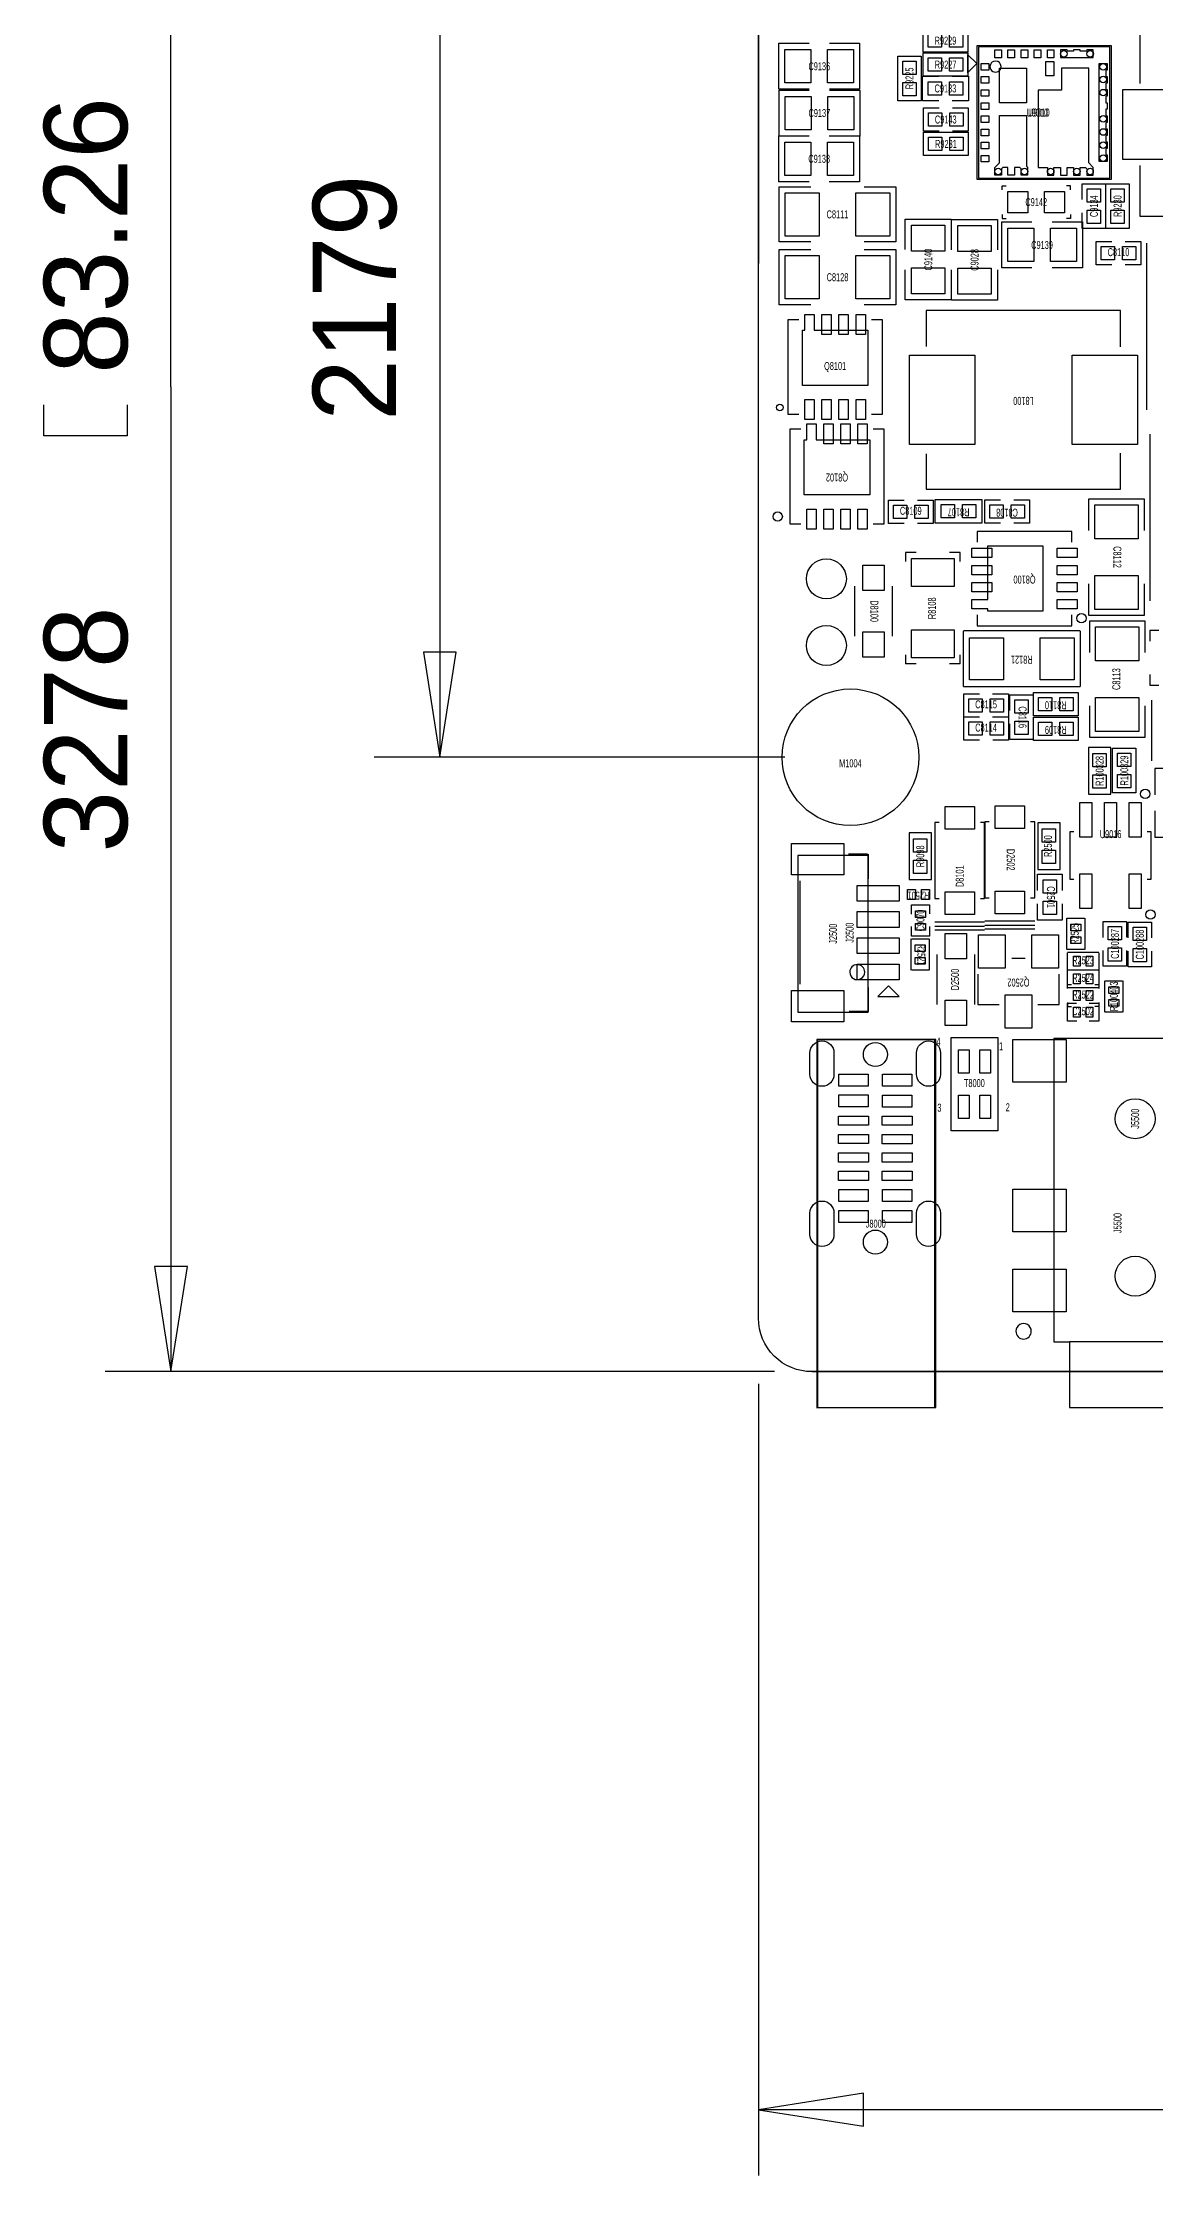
# Model space of a CAD drawing. Extents: x -30 to 128, y -44 to 82.
# Drawn here: x -29.8 to 12.6, y -44.3 to 36.9 of the extents above; entities that cross this region are included whole.
import ezdxf
from ezdxf.enums import TextEntityAlignment as Align

# ---------------------------------------------------------------- set-up
doc = ezdxf.new("R2010")
doc.units = 0
for name, color, linetype in [('BG_DIMENSION-2', 7, 'CONTINUOUS'), ('BG_OUTLINE', 7, 'CONTINUOUS'), ('PG_ASSEMBLY_TOP', 7, 'CONTINUOUS'), ('PG_SILKSCREEN_TOP', 7, 'CONTINUOUS'), ('PIN_TOP', 3, 'CONTINUOUS'), ('RD_ASSEMBLY_TOP', 70, 'CONTINUOUS'), ('RD_SILKSCREEN_TOP', 7, 'CONTINUOUS')]:
    doc.layers.add(name, color=color, linetype=linetype)

msp = doc.modelspace()

# ---------------------------------------------------------------- linework, layer by layer
at = {"layer": 'BG_DIMENSION-2'}
for points in [[(-24.921464, 23.805388), (-24.921464, 69.539866)], [(-14.679676, 40.254428), (-14.679676, 9.6901)], [(-24.921464, 23.805388), (-24.921464, -13.716)], [(-26.585164, 23.119588), (-26.585164, 21.938488), (-29.760164, 21.938488), (-29.760164, 23.119588)], [(-15.304516, 13.690092), (-14.679676, 9.6901), (-14.054836, 13.690092), (-15.304516, 13.690092)], [(-1.540002, 9.6901), (-17.179798, 9.6901)], [(-25.546304, -9.716008), (-24.921464, -13.716), (-24.296624, -9.716008), (-25.546304, -9.716008)], [(-1.933956, -13.716), (-27.421586, -13.716)], [(-2.54, -14.184122), (-2.54, -44.335954)], [(1.459992, -41.210992), (-2.54, -41.835832), (1.459992, -42.460672), (1.459992, -41.210992)], [(58.100722, -41.835832), (-2.54, -41.835832)]]:
    msp.add_lwpolyline(points, dxfattribs=at)
at = {"layer": 'BG_OUTLINE'}
msp.add_lwpolyline([(-2.54, 28.507944), (-2.54, 67.507866, -0.414214), (-0.508, 69.539866), (110.555786, 69.539866, -0.414214), (112.587786, 67.507866), (112.587786, -11.684, -0.414214), (110.555786, -13.716), (-0.508, -13.716, -0.414214), (-2.54, -11.684), (-2.54, 28.507944)], format="xyb", dxfattribs=at)
for points in [[(-2.54, 67.507866), (-2.54, 28.507944)], [(-0.508, -13.716), (102.427786, -13.716)]]:
    msp.add_lwpolyline(points, dxfattribs=at)
at = {"layer": 'PG_ASSEMBLY_TOP'}
for points in [[(5.432552, 37.438838), (5.432552, 36.549838), (3.730752, 36.549838), (3.730752, 37.438838), (5.432552, 37.438838)], [(-1.760982, 35.13963), (-1.760982, 36.894262)], [(-1.760982, 36.894262), (-0.607822, 36.894262)], [(0.159258, 36.894262), (1.312418, 36.894262)], [(1.312418, 36.894262), (1.312418, 35.13963)], [(2.76479, 36.407598), (3.65379, 36.407598), (3.65379, 34.705798), (2.76479, 34.705798), (2.76479, 36.407598)], [(5.437632, 36.524946), (5.437632, 35.635946), (3.735832, 35.635946), (3.735832, 36.524946), (5.437632, 36.524946)], [(5.420614, 36.467542), (5.420614, 35.767518), (5.770626, 36.11753), (5.420614, 36.467542)], [(-0.607822, 35.13963), (-1.760982, 35.13963)], [(-1.758696, 33.358074), (-1.758696, 35.112706)], [(-1.758696, 35.112706), (-0.605536, 35.112706)], [(1.312418, 35.13963), (0.159258, 35.13963)], [(0.161544, 35.112706), (1.314704, 35.112706)], [(1.314704, 35.112706), (1.314704, 33.358074)], [(4.329684, 34.702496), (3.703574, 34.702496), (3.703574, 35.642296), (4.325874, 35.642296)], [(4.833874, 35.642296), (5.456174, 35.642296), (5.456174, 34.702496), (4.833874, 34.702496)], [(4.340352, 33.545018), (3.739642, 33.545018), (3.739642, 34.434018), (4.336542, 34.434018)], [(4.844542, 34.434018), (5.441442, 34.434018), (5.441442, 33.545018), (4.844542, 33.545018)], [(-1.765808, 31.615126), (-1.765808, 33.369758)], [(-1.765808, 33.369758), (-0.612648, 33.369758)], [(-0.605536, 33.358074), (-1.758696, 33.358074)], [(0.154432, 33.369758), (1.307592, 33.369758)], [(1.314704, 33.358074), (0.161544, 33.358074)], [(1.307592, 33.369758), (1.307592, 31.615126)], [(5.449824, 33.501838), (5.449824, 32.612838), (3.748024, 32.612838), (3.748024, 33.501838), (5.449824, 33.501838)], [(-0.612648, 31.615126), (-1.765808, 31.615126)], [(-1.754632, 29.322268), (-1.754632, 31.426912)], [(-1.754632, 31.426912), (-0.548132, 31.426912)], [(1.307592, 31.615126), (0.154432, 31.615126)], [(1.483868, 31.426912), (2.690368, 31.426912)], [(2.690368, 31.426912), (2.690368, 29.322268)], [(6.73989, 31.46679), (6.89229, 31.46679)], [(6.73989, 31.31439), (6.73989, 31.46679)], [(9.337802, 31.46679), (9.185402, 31.46679)], [(9.337802, 31.31439), (9.337802, 31.46679)], [(9.792462, 30.940756), (9.792462, 31.537656), (10.681462, 31.537656), (10.681462, 30.940756)], [(10.691622, 31.540196), (11.580622, 31.540196), (11.580622, 29.838396), (10.691622, 29.838396), (10.691622, 31.540196)], [(3.048, 30.18663), (4.802632, 30.18663)], [(3.048, 29.03347), (3.048, 30.18663)], [(4.802632, 30.18663), (4.802632, 29.03347)], [(4.811776, 30.176978), (6.566408, 30.176978)], [(4.811776, 29.023818), (4.811776, 30.176978)], [(6.566408, 30.176978), (6.566408, 29.023818)], [(6.72338, 28.33243), (6.72338, 30.087062)], [(6.72338, 30.087062), (7.87654, 30.087062)], [(6.73989, 30.367478), (6.73989, 30.215078)], [(6.73989, 30.215078), (6.89229, 30.215078)], [(8.64362, 30.087062), (9.79678, 30.087062)], [(9.337802, 30.215078), (9.185402, 30.215078)], [(9.337802, 30.367478), (9.337802, 30.215078)], [(10.681462, 30.436566), (10.681462, 29.835856), (9.792462, 29.835856), (9.792462, 30.432756)], [(9.79678, 30.087062), (9.79678, 28.33243)], [(-0.548132, 29.322268), (-1.754632, 29.322268)], [(2.690368, 29.322268), (1.483868, 29.322268)], [(10.917682, 28.453334), (10.320782, 28.453334), (10.320782, 29.342334), (10.917682, 29.342334)], [(11.421872, 29.342334), (12.022582, 29.342334), (12.022582, 28.453334), (11.425682, 28.453334)], [(-1.753362, 26.927556), (-1.753362, 29.0322)], [(-1.753362, 29.0322), (-0.546862, 29.0322)], [(1.485138, 29.0322), (2.691638, 29.0322)], [(2.691638, 29.0322), (2.691638, 26.927556)], [(3.048, 27.11323), (3.048, 28.26639)], [(4.802632, 28.26639), (4.802632, 27.11323)], [(4.811776, 27.103578), (4.811776, 28.256738)], [(6.566408, 28.256738), (6.566408, 27.103578)], [(7.87654, 28.33243), (6.72338, 28.33243)], [(9.79678, 28.33243), (8.64362, 28.33243)], [(-0.546862, 26.927556), (-1.753362, 26.927556)], [(2.691638, 26.927556), (1.485138, 26.927556)], [(4.802632, 27.11323), (3.048, 27.11323)], [(6.566408, 27.103578), (4.811776, 27.103578)], [(5.970016, 19.516598), (5.970016, 18.61185), (4.192016, 18.61185), (4.192016, 19.516598), (5.970016, 19.516598)], [(10.039604, 19.541744), (12.144248, 19.541744)], [(10.039604, 18.335244), (10.039604, 19.541744)], [(12.144248, 19.541744), (12.144248, 18.335244)], [(3.009138, 18.59915), (2.408428, 18.59915), (2.408428, 19.48815), (3.005328, 19.48815)], [(3.513328, 19.48815), (4.110228, 19.48815), (4.110228, 18.59915), (3.513328, 18.59915)], [(6.677406, 18.604484), (6.076696, 18.604484), (6.076696, 19.493484), (6.673596, 19.493484)], [(7.181596, 19.493484), (7.778496, 19.493484), (7.778496, 18.604484), (7.181596, 18.604484)], [(10.039604, 15.096744), (10.039604, 16.303244)], [(12.144248, 16.303244), (12.144248, 15.096744)], [(12.144248, 15.096744), (10.039604, 15.096744)], [(10.07491, 14.891004), (12.179554, 14.891004)], [(10.07491, 13.684504), (10.07491, 14.891004)], [(12.179554, 14.891004), (12.179554, 13.684504)], [(5.265928, 14.522704), (9.710928, 14.522704)], [(5.265928, 12.393168), (5.265928, 14.497812)], [(9.710928, 14.497812), (9.710928, 12.393168)], [(9.710928, 12.368276), (5.265928, 12.368276)], [(5.874258, 11.224768), (5.277358, 11.224768), (5.277358, 12.113768), (5.874258, 12.113768)], [(6.378448, 12.113768), (6.979158, 12.113768), (6.979158, 11.224768), (6.382258, 11.224768)], [(7.036308, 11.471656), (7.036308, 12.068556), (7.925308, 12.068556), (7.925308, 11.471656)], [(7.93115, 11.267694), (7.93115, 12.156694), (9.63295, 12.156694), (9.63295, 11.267694), (7.93115, 11.267694)], [(10.07491, 10.446004), (10.07491, 11.652504)], [(12.179554, 11.652504), (12.179554, 10.446004)], [(12.424918, 11.867896), (12.424918, 9.56056)], [(5.874258, 10.338308), (5.277358, 10.338308), (5.277358, 11.227308), (5.874258, 11.227308)], [(6.378448, 11.227308), (6.979158, 11.227308), (6.979158, 10.338308), (6.382258, 10.338308)], [(7.925308, 10.967466), (7.925308, 10.366756), (7.036308, 10.366756), (7.036308, 10.963656)], [(7.93115, 10.327894), (7.93115, 11.216894), (9.63295, 11.216894), (9.63295, 10.327894), (7.93115, 10.327894)], [(10.025634, 10.0584), (10.025634, 8.2804), (10.880598, 8.2804), (10.880598, 10.0584), (10.025634, 10.0584)], [(12.179554, 10.446004), (10.07491, 10.446004)], [(10.948924, 10.036302), (11.837924, 10.036302), (11.837924, 8.334502), (10.948924, 8.334502), (10.948924, 10.036302)], [(13.864336, 8.260588), (13.864336, 9.263888), (12.559284, 9.263888), (12.559284, 8.260588)], [(12.559284, 7.650988), (12.559284, 6.647688), (13.864336, 6.647688)], [(3.194304, 6.807454), (3.194304, 5.029454), (4.049268, 5.029454), (4.049268, 6.807454), (3.194304, 6.807454)], [(8.09498, 7.195058), (8.09498, 5.417058), (8.949944, 5.417058), (8.949944, 7.195058), (8.09498, 7.195058)], [(8.089646, 4.615942), (8.089646, 5.238242), (9.029446, 5.238242), (9.029446, 4.615942)], [(3.285998, 4.070096), (3.971798, 4.070096)], [(3.285998, 3.711956), (3.285998, 4.070096)], [(3.971798, 4.070096), (3.971798, 3.722624)], [(9.029446, 4.111752), (9.029446, 3.485642), (8.089646, 3.485642), (8.089646, 4.107942)], [(9.20115, 2.36855), (9.20115, 3.56235)], [(9.216644, 3.56235), (9.871456, 3.56235)], [(9.88695, 3.56235), (9.88695, 2.36855)], [(10.591038, 2.830068), (10.591038, 3.430778), (11.480038, 3.430778), (11.480038, 2.833878)], [(11.539474, 2.805684), (11.539474, 3.406394), (12.428474, 3.406394), (12.428474, 2.809494)], [(3.28041, 1.57988), (3.28041, 2.77368)], [(3.285998, 2.876296), (3.285998, 3.242818)], [(3.971798, 2.876296), (3.285998, 2.876296)], [(3.295904, 2.77368), (3.950716, 2.77368)], [(3.96621, 2.77368), (3.96621, 1.57988)], [(3.971798, 3.241548), (3.971798, 2.876296)], [(9.871456, 2.36855), (9.216644, 2.36855)], [(9.22528, 2.259584), (10.41908, 2.259584)], [(9.22528, 1.589278), (9.22528, 2.24409)], [(10.41908, 2.24409), (10.41908, 1.589278)], [(11.480038, 2.325878), (11.480038, 1.728978), (10.591038, 1.728978), (10.591038, 2.325878)], [(12.428474, 2.301494), (12.428474, 1.704594), (11.539474, 1.704594), (11.539474, 2.301494)], [(3.950716, 1.57988), (3.295904, 1.57988)], [(9.22528, 1.59004), (10.41908, 1.59004)], [(9.22528, 0.919734), (9.22528, 1.574546)], [(10.41908, 1.573784), (9.22528, 1.573784)], [(9.22528, 0.87884), (9.22528, 1.03124), (9.37768, 1.03124)], [(10.41908, 0.90424), (9.22528, 0.90424)], [(10.26668, 1.03124), (10.41908, 1.03124), (10.41908, 0.87884)], [(10.41908, 1.574546), (10.41908, 0.919734)], [(10.653268, -0.018034), (10.653268, 1.175766)], [(10.668762, 1.175766), (11.323574, 1.175766)], [(11.339068, 1.175766), (11.339068, -0.018034)], [(9.22528, 0.34544), (9.22528, 0.19304), (9.37768, 0.19304)], [(9.22528, -0.36576), (9.22528, 0.32004)], [(9.22528, 0.32004), (9.572752, 0.32004)], [(10.053828, 0.32004), (10.41908, 0.32004)], [(10.41908, 0.34544), (10.41908, 0.19304), (10.26668, 0.19304)], [(10.41908, 0.32004), (10.41908, -0.36576)], [(9.58342, -0.36576), (9.22528, -0.36576)], [(10.41908, -0.36576), (10.052558, -0.36576)], [(11.323574, -0.018034), (10.668762, -0.018034)]]:
    msp.add_lwpolyline(points, dxfattribs=at)
for points in [[(10.838434, 31.754318), (10.838434, 36.754562), (5.83819, 36.754562), (5.83819, 31.754318)], [(1.63068, 5.953506), (-1.03632, 5.953506), (-1.03632, -0.015494), (1.63068, -0.015494)], [(4.209034, -15.080234), (4.209034, -1.05918), (-0.315976, -1.05918), (-0.315976, -15.080234)]]:
    msp.add_lwpolyline(points, close=True, dxfattribs=at)
for points in [[(6.700266, 36.0045, 0.999717), (6.27634, 36.0045, 1.000283), (6.700266, 36.0045)], [(1.503934, 1.503934, 0.999901), (0.93599, 1.503934, 1.000099), (1.503934, 1.503934)]]:
    msp.add_lwpolyline(points, format="xyb", dxfattribs=at)
at = {"layer": 'PG_SILKSCREEN_TOP'}
for points in [[(5.788406, 36.804346), (10.888218, 36.804346), (10.888218, 31.704534), (5.788406, 31.704534), (5.788406, 36.804346)], [(22.380448, 35.36315), (22.380448, 37.30117), (11.980672, 37.30117), (11.980672, 35.36315)], [(5.420614, 36.467542), (5.420614, 35.767518), (5.770626, 36.11753), (5.420614, 36.467542)], [(11.980672, 30.30093), (22.380448, 30.30093), (22.380448, 32.23895)], [(11.980672, 32.23895), (11.980672, 30.30093)], [(12.256516, 22.92477), (12.256516, 29.27477)], [(-1.0033, 26.36012), (-1.421892, 26.36012), (-1.421892, 22.760432)], [(1.759458, 22.760432), (2.178304, 22.760432), (2.178304, 26.36012), (1.759458, 26.36012)], [(11.251692, 26.707338), (3.851656, 26.707338), (3.851656, 25.34412)], [(11.251692, 25.324308), (11.251692, 26.707338)], [(-1.421892, 22.760432), (-1.0033, 22.760432)], [(-0.932688, 22.187662), (-1.35128, 22.187662), (-1.35128, 18.587974)], [(1.83007, 18.587974), (2.248916, 18.587974), (2.248916, 22.187662), (1.83007, 22.187662)], [(12.375388, 15.649956), (12.375388, 21.999956)], [(3.851656, 21.257514), (3.851656, 19.90725), (11.251692, 19.90725), (11.251692, 21.274278)], [(-1.35128, 18.587974), (-0.932688, 18.587974)], [(9.392412, 17.879568), (9.392412, 18.298414), (5.792724, 18.298414), (5.792724, 17.879568)], [(3.062732, 17.488154), (3.062732, 17.145254)], [(3.469132, 17.488154), (3.062732, 17.488154)], [(5.145532, 17.488154), (4.739132, 17.488154)], [(5.145532, 17.145254), (5.145532, 17.488154)], [(1.110742, 16.20901), (1.110742, 14.30909)], [(2.560574, 14.30909), (2.560574, 16.20901)], [(5.792724, 15.11681), (5.792724, 14.698218), (9.392412, 14.698218)], [(9.392412, 14.698218), (9.392412, 15.11681)], [(12.369546, 14.526514), (12.369546, 14.120114)], [(12.712446, 14.526514), (12.369546, 14.526514)], [(3.062732, 13.589254), (3.062732, 13.246354)], [(3.469132, 13.246354), (3.062732, 13.246354)], [(5.145532, 13.246354), (4.739132, 13.246354)], [(5.145532, 13.246354), (5.145532, 13.589254)], [(12.369546, 12.850114), (12.369546, 12.443714)], [(12.369546, 12.443714), (12.712446, 12.443714)], [(4.173474, 7.207758), (4.173474, 4.307586), (4.336034, 4.307586)], [(4.336034, 7.207758), (4.173474, 7.207758)], [(5.910834, 4.307586), (6.073394, 4.307586), (6.073394, 7.207758), (5.910834, 7.207758)], [(6.081268, 7.236714), (6.081268, 4.336542), (6.243828, 4.336542)], [(6.243828, 7.236714), (6.081268, 7.236714)], [(7.818628, 4.336542), (7.981188, 4.336542), (7.981188, 7.236714), (7.818628, 7.236714)], [(9.47547, 6.853428), (9.322816, 6.853428), (9.322816, 5.050536), (9.47547, 5.050536)], [(12.268962, 5.050536), (12.421616, 5.050536), (12.421616, 6.853428), (12.268962, 6.853428)], [(0.889, 6.007608), (1.612646, 6.007608)], [(1.638808, 5.996432), (1.638808, 5.059934)], [(-0.951738, 1.050544), (-0.951738, 4.987544)], [(6.073394, 3.413252), (4.173474, 3.413252)], [(4.173474, 3.260852), (6.073394, 3.260852)], [(7.981188, 3.442208), (6.081268, 3.442208)], [(6.081268, 3.289808), (7.981188, 3.289808)], [(6.073394, 3.108452), (4.173474, 3.108452)], [(7.981188, 3.137408), (6.081268, 3.137408)], [(4.256278, 2.171954), (4.256278, 0.272034)], [(5.70611, 0.272034), (5.70611, 2.171954)], [(7.615428, 2.021078), (7.107428, 2.021078)], [(1.638808, 0.919734), (1.638808, 0.008636)], [(2.410968, 0.981964), (2.004568, 0.575564), (2.817368, 0.575564), (2.410968, 0.981964)], [(5.81152, 1.425448), (5.81152, 0.271018), (6.624828, 0.271018)], [(8.098028, 0.271018), (8.911336, 0.271018), (8.911336, 1.425448)], [(1.638808, 0.008636), (0.915162, 0.008636)], [(-0.29337, -1.078484), (-0.29337, -15.080234), (4.1783, -15.080234), (4.1783, -1.081786), (-0.29337, -1.078484)], [(4.793234, -0.982218), (6.571234, -0.982218)], [(4.793234, -4.538218), (4.793234, -0.982218)], [(6.571234, -0.982218), (6.571234, -4.538218)], [(14.306804, -12.579858), (9.307068, -12.579858), (9.307068, -15.079726), (14.306804, -15.079726), (14.306804, -12.579858), (15.006828, -12.579858), (15.006828, -1.029716), (8.706866, -1.029716), (8.706866, -12.579858), (9.307068, -12.579858)], [(6.571234, -4.538218), (4.793234, -4.538218)], [(-0.325628, -15.080234), (-0.29337, -15.080234)]]:
    msp.add_lwpolyline(points, dxfattribs=at)
for points in [[(-1.60401, 23.02002, -1), (-1.85801, 23.02002, -1), (-1.60401, 23.02002)], [(-1.632458, 18.862548, -1), (-1.988058, 18.862548, -1), (-1.632458, 18.862548)], [(9.935718, 14.985492, -1), (9.580118, 14.985492, -1), (9.935718, 14.985492)], [(12.366498, 8.295894, -1), (12.010898, 8.295894, -1), (12.366498, 8.295894)], [(12.568428, 3.697224, -1), (12.212828, 3.697224, -1), (12.568428, 3.697224)], [(7.850124, -12.179808, 1.000205), (7.263638, -12.179808, 0.999795), (7.850124, -12.179808)]]:
    msp.add_lwpolyline(points, format="xyb", dxfattribs=at)
at = {"layer": 'PIN_TOP'}
for points in [[(-0.541782, 36.651946), (-0.541782, 35.381946), (-1.532382, 35.381946), (-1.532382, 36.651946)], [(1.083818, 36.651946), (1.083818, 35.381946), (0.093218, 35.381946), (0.093218, 36.651946)], [(3.921252, 36.740338), (3.921252, 37.248338), (4.429252, 37.248338), (4.429252, 36.740338)], [(4.734052, 36.740338), (4.734052, 37.248338), (5.242052, 37.248338), (5.242052, 36.740338)], [(6.462776, 36.344098), (6.462776, 36.644072), (6.712712, 36.644072), (6.712712, 36.344098)], [(6.962648, 36.344098), (6.962648, 36.644072), (7.212584, 36.644072), (7.212584, 36.344098)], [(7.462774, 36.344098), (7.462774, 36.644072), (7.71271, 36.644072), (7.71271, 36.344098)], [(7.962646, 36.344098), (7.962646, 36.644072), (8.212582, 36.644072), (8.212582, 36.344098)], [(8.462772, 36.344098), (8.462772, 36.644072), (8.712708, 36.644072), (8.712708, 36.344098)], [(9.213596, 36.593272), (9.213596, 36.642802), (8.961882, 36.642802), (8.961882, 36.345114), (10.213594, 36.345114), (10.213594, 36.642802), (9.964166, 36.642802), (9.964166, 36.593272), (9.712452, 36.593272), (9.712452, 36.642802), (9.463024, 36.642802), (9.463024, 36.593272)], [(3.46329, 35.709098), (2.95529, 35.709098), (2.95529, 36.217098), (3.46329, 36.217098)], [(3.926332, 35.826446), (3.926332, 36.334446), (4.434332, 36.334446), (4.434332, 35.826446)], [(4.739132, 35.826446), (4.739132, 36.334446), (5.247132, 36.334446), (5.247132, 35.826446)], [(6.236589, 35.87242), (5.936615, 35.87242), (5.936615, 36.122356), (6.236589, 36.122356)], [(6.637274, 34.629852), (6.637274, 35.94989), (7.667244, 35.94989), (7.667244, 34.629852)], [(8.463026, 31.86557), (8.712454, 31.86557), (8.712454, 32.163512), (8.961882, 32.163512), (8.961882, 31.86557), (9.213596, 31.86557), (9.213596, 32.163512), (9.463024, 32.163512), (9.463024, 31.86557), (9.712452, 31.86557), (9.712452, 32.163512), (9.913874, 32.163512), (9.964166, 32.113982), (9.964166, 31.86557), (10.213594, 31.86557), (10.213594, 32.163512), (10.038588, 32.337248), (10.038588, 35.947604), (9.00684, 35.947604), (9.00684, 35.10153), (8.118094, 35.10153), (8.118094, 32.163512), (8.463026, 32.163512)], [(8.407908, 35.646868), (8.407908, 36.196778), (8.707882, 36.196778), (8.707882, 35.646868)], [(10.689844, 35.622992), (10.740136, 35.622992), (10.740136, 35.374834), (10.689844, 35.374834), (10.689844, 35.126676), (10.740136, 35.126676), (10.740136, 34.876486), (10.689844, 34.876486), (10.689844, 34.627566), (10.740136, 34.627566), (10.740136, 34.379408), (10.689844, 34.379408), (10.689844, 34.128964), (10.740136, 34.128964), (10.740136, 33.880806), (10.689844, 33.880806), (10.689844, 33.632648), (10.740136, 33.632648), (10.740136, 33.38449), (10.689844, 33.38449), (10.689844, 33.134046), (10.740136, 33.134046), (10.740136, 32.885634), (10.689844, 32.885634), (10.689844, 32.637476), (10.740136, 32.637476), (10.740136, 32.387286), (10.43813, 32.387286), (10.43813, 36.121594), (10.740136, 36.121594), (10.740136, 35.873436), (10.689844, 35.873436)], [(3.46329, 34.896298), (2.95529, 34.896298), (2.95529, 35.404298), (3.46329, 35.404298)], [(3.919474, 34.918396), (3.919474, 35.426396), (4.427474, 35.426396), (4.427474, 34.918396)], [(4.732274, 34.918396), (4.732274, 35.426396), (5.240274, 35.426396), (5.240274, 34.918396)], [(6.236589, 35.372294), (5.936615, 35.372294), (5.936615, 35.62223), (6.236589, 35.62223)], [(6.236589, 34.872422), (5.936615, 34.872422), (5.936615, 35.122358), (6.236589, 35.122358)], [(11.33856, 32.46755), (11.33856, 35.13455), (14.51356, 35.13455), (14.51356, 32.46755)], [(-0.539496, 34.87039), (-0.539496, 33.60039), (-1.530096, 33.60039), (-1.530096, 34.87039)], [(1.086104, 34.87039), (1.086104, 33.60039), (0.095504, 33.60039), (0.095504, 34.87039)], [(3.930142, 33.735518), (3.930142, 34.243518), (4.438142, 34.243518), (4.438142, 33.735518)], [(4.742942, 33.735518), (4.742942, 34.243518), (5.250942, 34.243518), (5.250942, 33.735518)], [(6.236589, 34.372296), (5.936615, 34.372296), (5.936615, 34.622232), (6.236589, 34.622232)], [(6.46303, 31.865824), (6.46303, 32.163766), (6.637528, 32.337502), (6.637528, 34.135568), (7.667244, 34.135568), (7.667244, 32.208724), (7.712202, 32.163766), (7.712202, 31.865824), (7.462774, 31.865824), (7.462774, 32.113982), (7.413244, 32.163766), (7.211314, 32.163766), (7.211314, 31.865824), (6.961632, 31.865824), (6.961632, 32.163766), (6.762242, 32.163766), (6.712204, 32.113982), (6.712204, 31.865824)], [(6.236589, 33.872424), (5.936615, 33.872424), (5.936615, 34.12236), (6.236589, 34.12236)], [(6.236589, 33.372298), (5.936615, 33.372298), (5.936615, 33.622234), (6.236589, 33.622234)], [(-0.546608, 33.127442), (-0.546608, 31.857442), (-1.537208, 31.857442), (-1.537208, 33.127442)], [(1.078992, 33.127442), (1.078992, 31.857442), (0.088392, 31.857442), (0.088392, 33.127442)], [(3.938524, 32.803338), (3.938524, 33.311338), (4.446524, 33.311338), (4.446524, 32.803338)], [(4.751324, 32.803338), (4.751324, 33.311338), (5.259324, 33.311338), (5.259324, 32.803338)], [(6.236589, 32.872426), (5.936615, 32.872426), (5.936615, 33.122362), (6.236589, 33.122362)], [(6.236589, 32.3723), (5.936615, 32.3723), (5.936615, 32.622236), (6.236589, 32.622236)], [(-0.230632, 31.20009), (-0.230632, 29.54909), (-1.526032, 29.54909), (-1.526032, 31.20009)], [(2.461768, 31.20009), (2.461768, 29.54909), (1.166368, 29.54909), (1.166368, 31.20009)], [(6.959346, 30.434534), (6.959346, 31.247334), (7.721346, 31.247334), (7.721346, 30.434534)], [(8.356346, 30.434534), (8.356346, 31.247334), (9.118346, 31.247334), (9.118346, 30.434534)], [(10.490962, 30.839156), (9.982962, 30.839156), (9.982962, 31.347156), (10.490962, 31.347156)], [(11.390122, 30.841696), (10.882122, 30.841696), (10.882122, 31.349696), (11.390122, 31.349696)], [(10.490962, 30.026356), (9.982962, 30.026356), (9.982962, 30.534356), (10.490962, 30.534356)], [(11.390122, 30.028896), (10.882122, 30.028896), (10.882122, 30.536896), (11.390122, 30.536896)], [(3.290316, 29.95803), (4.560316, 29.95803), (4.560316, 28.96743), (3.290316, 28.96743)], [(5.054092, 29.948378), (6.324092, 29.948378), (6.324092, 28.957778), (5.054092, 28.957778)], [(6.95198, 28.574746), (6.95198, 29.844746), (7.94258, 29.844746), (7.94258, 28.574746)], [(8.57758, 28.574746), (8.57758, 29.844746), (9.56818, 29.844746), (9.56818, 28.574746)], [(-0.229362, 28.805378), (-0.229362, 27.154378), (-1.524762, 27.154378), (-1.524762, 28.805378)], [(2.463038, 28.805378), (2.463038, 27.154378), (1.167638, 27.154378), (1.167638, 28.805378)], [(11.019282, 29.151834), (11.019282, 28.643834), (10.511282, 28.643834), (10.511282, 29.151834)], [(11.832082, 29.151834), (11.832082, 28.643834), (11.324082, 28.643834), (11.324082, 29.151834)], [(3.290316, 28.33243), (4.560316, 28.33243), (4.560316, 27.34183), (3.290316, 27.34183)], [(5.054092, 28.322778), (6.324092, 28.322778), (6.324092, 27.332178), (5.054092, 27.332178)], [(-0.4191, 26.56586), (-0.4191, 25.960324), (1.623314, 25.960324), (1.623314, 23.860252), (-0.866902, 23.860252), (-0.866902, 25.960324), (-0.7747, 25.960324), (-0.7747, 26.56586)], [(0.230886, 26.56586), (0.230886, 25.80386), (-0.124714, 25.80386), (-0.124714, 26.56586)], [(0.880872, 26.56586), (0.880872, 25.80386), (0.525272, 25.80386), (0.525272, 26.56586)], [(1.530858, 26.56586), (1.530858, 25.80386), (1.175258, 25.80386), (1.175258, 26.56586)], [(5.701792, 25.009094), (5.701792, 21.605494), (3.212592, 21.605494), (3.212592, 25.009094)], [(11.890756, 25.009094), (11.890756, 21.605494), (9.401556, 21.605494), (9.401556, 25.009094)], [(-0.4191, 23.316692), (-0.4191, 22.554692), (-0.7747, 22.554692), (-0.7747, 23.316692)], [(0.230886, 23.316692), (0.230886, 22.554692), (-0.124714, 22.554692), (-0.124714, 23.316692)], [(0.880872, 23.316692), (0.880872, 22.554692), (0.525272, 22.554692), (0.525272, 23.316692)], [(1.530858, 23.316692), (1.530858, 22.554692), (1.175258, 22.554692), (1.175258, 23.316692)], [(-0.348488, 22.393402), (-0.348488, 21.787866), (1.693926, 21.787866), (1.693926, 19.687794), (-0.79629, 19.687794), (-0.79629, 21.787866), (-0.704088, 21.787866), (-0.704088, 22.393402)], [(0.301498, 22.393402), (0.301498, 21.631402), (-0.054102, 21.631402), (-0.054102, 22.393402)], [(0.951484, 22.393402), (0.951484, 21.631402), (0.595884, 21.631402), (0.595884, 22.393402)], [(1.60147, 22.393402), (1.60147, 21.631402), (1.24587, 21.631402), (1.24587, 22.393402)], [(-0.348488, 19.144234), (-0.348488, 18.382234), (-0.704088, 18.382234), (-0.704088, 19.144234)], [(0.301498, 19.144234), (0.301498, 18.382234), (-0.054102, 18.382234), (-0.054102, 19.144234)], [(0.951484, 19.144234), (0.951484, 18.382234), (0.595884, 18.382234), (0.595884, 19.144234)], [(1.60147, 19.144234), (1.60147, 18.382234), (1.24587, 18.382234), (1.24587, 19.144234)], [(2.598928, 18.78965), (2.598928, 19.29765), (3.106928, 19.29765), (3.106928, 18.78965)], [(3.411728, 18.78965), (3.411728, 19.29765), (3.919728, 19.29765), (3.919728, 18.78965)], [(4.928616, 19.318224), (4.928616, 18.810224), (4.420616, 18.810224), (4.420616, 19.318224)], [(5.741416, 19.318224), (5.741416, 18.810224), (5.233416, 18.810224), (5.233416, 19.318224)], [(6.267196, 18.794984), (6.267196, 19.302984), (6.775196, 19.302984), (6.775196, 18.794984)], [(7.079996, 18.794984), (7.079996, 19.302984), (7.587996, 19.302984), (7.587996, 18.794984)], [(11.917426, 18.017744), (10.266426, 18.017744), (10.266426, 19.313144), (11.917426, 19.313144)], [(3.291332, 17.259554), (4.916932, 17.259554), (4.916932, 16.192754), (3.291332, 16.192754)], [(5.586984, 15.70101), (6.19252, 15.70101), (6.19252, 17.743424), (8.292592, 17.743424), (8.292592, 15.253208), (6.19252, 15.253208), (6.19252, 15.34541), (5.586984, 15.34541)], [(5.586984, 17.650968), (6.348984, 17.650968), (6.348984, 17.295368), (5.586984, 17.295368)], [(8.836152, 17.650968), (9.598152, 17.650968), (9.598152, 17.295368), (8.836152, 17.295368)], [(2.242058, 16.04645), (1.429258, 16.04645), (1.429258, 17.01165), (2.242058, 17.01165)], [(5.586984, 17.000982), (6.348984, 17.000982), (6.348984, 16.645382), (5.586984, 16.645382)], [(5.586984, 16.350996), (6.348984, 16.350996), (6.348984, 15.995396), (5.586984, 15.995396)], [(8.836152, 17.000982), (9.598152, 17.000982), (9.598152, 16.645382), (8.836152, 16.645382)], [(8.836152, 16.350996), (9.598152, 16.350996), (9.598152, 15.995396), (8.836152, 15.995396)], [(11.917426, 15.325344), (10.266426, 15.325344), (10.266426, 16.620744), (11.917426, 16.620744)], [(8.836152, 15.70101), (9.598152, 15.70101), (9.598152, 15.34541), (8.836152, 15.34541)], [(10.301732, 14.662404), (11.952732, 14.662404), (11.952732, 13.367004), (10.301732, 13.367004)], [(2.242058, 13.50645), (1.429258, 13.50645), (1.429258, 14.47165), (2.242058, 14.47165)], [(3.291332, 14.541754), (4.916932, 14.541754), (4.916932, 13.474954), (3.291332, 13.474954)], [(5.494528, 12.64539), (5.494528, 14.24559), (6.789928, 14.24559), (6.789928, 12.64539)], [(8.186928, 12.64539), (8.186928, 14.24559), (9.482328, 14.24559), (9.482328, 12.64539)], [(5.975858, 11.923268), (5.975858, 11.415268), (5.467858, 11.415268), (5.467858, 11.923268)], [(6.788658, 11.923268), (6.788658, 11.415268), (6.280658, 11.415268), (6.280658, 11.923268)], [(7.734808, 11.370056), (7.226808, 11.370056), (7.226808, 11.878056), (7.734808, 11.878056)], [(8.62965, 11.966194), (8.62965, 11.458194), (8.12165, 11.458194), (8.12165, 11.966194)], [(9.44245, 11.966194), (9.44245, 11.458194), (8.93445, 11.458194), (8.93445, 11.966194)], [(10.301732, 11.970004), (11.952732, 11.970004), (11.952732, 10.674604), (10.301732, 10.674604)], [(5.975858, 11.036808), (5.975858, 10.528808), (5.467858, 10.528808), (5.467858, 11.036808)], [(6.788658, 11.036808), (6.788658, 10.528808), (6.280658, 10.528808), (6.280658, 11.036808)], [(7.734808, 10.557256), (7.226808, 10.557256), (7.226808, 11.065256), (7.734808, 11.065256)], [(8.62965, 11.026394), (8.62965, 10.518394), (8.12165, 10.518394), (8.12165, 11.026394)], [(9.44245, 11.026394), (9.44245, 10.518394), (8.93445, 10.518394), (8.93445, 11.026394)], [(10.199116, 9.8298), (10.707116, 9.8298), (10.707116, 9.3218), (10.199116, 9.3218)], [(11.647424, 9.337802), (11.139424, 9.337802), (11.139424, 9.845802), (11.647424, 9.845802)], [(10.199116, 9.017), (10.707116, 9.017), (10.707116, 8.509), (10.199116, 8.509)], [(11.647424, 8.525002), (11.139424, 8.525002), (11.139424, 9.033002), (11.647424, 9.033002)], [(4.564634, 7.815072), (5.682234, 7.815072), (5.682234, 6.951472), (4.564634, 6.951472)], [(6.472428, 7.844028), (7.590028, 7.844028), (7.590028, 6.980428), (6.472428, 6.980428)], [(10.16127, 7.971282), (10.16127, 6.650482), (9.70407, 6.650482), (9.70407, 7.971282)], [(11.100816, 7.971282), (11.100816, 6.650482), (10.643616, 6.650482), (10.643616, 7.971282)], [(12.040362, 7.971282), (12.040362, 6.650482), (11.583162, 6.650482), (11.583162, 7.971282)], [(3.367786, 6.578854), (3.875786, 6.578854), (3.875786, 6.070854), (3.367786, 6.070854)], [(8.268462, 6.966458), (8.776462, 6.966458), (8.776462, 6.458458), (8.268462, 6.458458)], [(0.711708, 5.208524), (-1.288288, 5.208524), (-1.288288, 6.40842), (0.711708, 6.40842)], [(3.367786, 5.766054), (3.875786, 5.766054), (3.875786, 5.258054), (3.367786, 5.258054)], [(8.268462, 6.153658), (8.776462, 6.153658), (8.776462, 5.645658), (8.268462, 5.645658)], [(8.813546, 4.514342), (8.305546, 4.514342), (8.305546, 5.022342), (8.813546, 5.022342)], [(10.16127, 5.253482), (10.16127, 3.932682), (9.70407, 3.932682), (9.70407, 5.253482)], [(12.040362, 5.253482), (12.040362, 3.932682), (11.583162, 3.932682), (11.583162, 5.253482)], [(2.811653, 4.208526), (1.211707, 4.208526), (1.211707, 4.808474), (2.811653, 4.808474)], [(3.131312, 4.2672), (3.131312, 4.6482), (3.436112, 4.6482), (3.436112, 4.2672)], [(3.969512, 4.6482), (3.969512, 4.2672), (3.664712, 4.2672), (3.664712, 4.6482)], [(4.564634, 4.563872), (5.682234, 4.563872), (5.682234, 3.700272), (4.564634, 3.700272)], [(6.472428, 4.592828), (7.590028, 4.592828), (7.590028, 3.729228), (6.472428, 3.729228)], [(8.813546, 3.701542), (8.305546, 3.701542), (8.305546, 4.209542), (8.813546, 4.209542)], [(2.811653, 3.208528), (1.211707, 3.208528), (1.211707, 3.808476), (2.811653, 3.808476)], [(3.438398, 3.841496), (3.819398, 3.841496), (3.819398, 3.587496), (3.438398, 3.587496)], [(3.438398, 3.358896), (3.819398, 3.358896), (3.819398, 3.104896), (3.438398, 3.104896)], [(9.35355, 3.33375), (9.73455, 3.33375), (9.73455, 3.07975), (9.35355, 3.07975)], [(2.811653, 2.20853), (1.211707, 2.20853), (1.211707, 2.808478), (2.811653, 2.808478)], [(3.43281, 2.54508), (3.81381, 2.54508), (3.81381, 2.29108), (3.43281, 2.29108)], [(5.387594, 2.009394), (4.574794, 2.009394), (4.574794, 2.974594), (5.387594, 2.974594)], [(6.853428, 2.924048), (6.853428, 1.654048), (5.837428, 1.654048), (5.837428, 2.924048)], [(8.885428, 2.924048), (8.885428, 1.654048), (7.869428, 1.654048), (7.869428, 2.924048)], [(9.35355, 2.85115), (9.73455, 2.85115), (9.73455, 2.59715), (9.35355, 2.59715)], [(10.781538, 3.240278), (11.289538, 3.240278), (11.289538, 2.732278), (10.781538, 2.732278)], [(11.729974, 3.215894), (12.237974, 3.215894), (12.237974, 2.707894), (11.729974, 2.707894)], [(2.811653, 1.208532), (1.211707, 1.208532), (1.211707, 1.80848), (2.811653, 1.80848)], [(3.43281, 2.06248), (3.81381, 2.06248), (3.81381, 1.80848), (3.43281, 1.80848)], [(9.70788, 2.107184), (9.70788, 1.726184), (9.45388, 1.726184), (9.45388, 2.107184)], [(10.19048, 2.107184), (10.19048, 1.726184), (9.93648, 1.726184), (9.93648, 2.107184)], [(10.781538, 2.427478), (11.289538, 2.427478), (11.289538, 1.919478), (10.781538, 1.919478)], [(11.729974, 2.403094), (12.237974, 2.403094), (12.237974, 1.895094), (11.729974, 1.895094)], [(9.45388, 1.05664), (9.45388, 1.43764), (9.70788, 1.43764), (9.70788, 1.05664)], [(9.93648, 1.05664), (9.93648, 1.43764), (10.19048, 1.43764), (10.19048, 1.05664)], [(10.805668, 0.947166), (11.186668, 0.947166), (11.186668, 0.693166), (10.805668, 0.693166)], [(0.711708, -0.391414), (-1.288288, -0.391414), (-1.288288, 0.808482), (0.711708, 0.808482)], [(5.387594, -0.530606), (4.574794, -0.530606), (4.574794, 0.434594), (5.387594, 0.434594)], [(7.869428, 0.638048), (7.869428, -0.631952), (6.853428, -0.631952), (6.853428, 0.638048)], [(9.45388, 0.42164), (9.45388, 0.80264), (9.70788, 0.80264), (9.70788, 0.42164)], [(9.45388, -0.21336), (9.45388, 0.16764), (9.70788, 0.16764), (9.70788, -0.21336)], [(10.19048, 0.80264), (10.19048, 0.42164), (9.93648, 0.42164), (9.93648, 0.80264)], [(9.93648, -0.21336), (9.93648, 0.16764), (10.19048, 0.16764), (10.19048, -0.21336)], [(10.805668, 0.464566), (11.186668, 0.464566), (11.186668, 0.210566), (10.805668, 0.210566)], [(5.479034, -1.452118), (5.479034, -2.341118), (5.072634, -2.341118), (5.072634, -1.452118)], [(6.291834, -1.452118), (6.291834, -2.341118), (5.885434, -2.341118), (5.885434, -1.452118)], [(9.172956, -2.692654), (7.140956, -2.692654), (7.140956, -1.067054), (9.172956, -1.067054)], [(1.639062, -2.833624), (0.521462, -2.833624), (0.521462, -2.376424), (1.639062, -2.376424)], [(3.300984, -2.834132), (2.183384, -2.834132), (2.183384, -2.376932), (3.300984, -2.376932)], [(1.639062, -3.63347), (0.521462, -3.63347), (0.521462, -3.17627), (1.639062, -3.17627)], [(3.300984, -3.634232), (2.183384, -3.634232), (2.183384, -3.177032), (3.300984, -3.177032)], [(5.479034, -3.179318), (5.479034, -4.068318), (5.072634, -4.068318), (5.072634, -3.179318)], [(6.291834, -3.179318), (6.291834, -4.068318), (5.885434, -4.068318), (5.885434, -3.179318)], [(1.655318, -4.329938), (0.505206, -4.329938), (0.505206, -3.979926), (1.655318, -3.979926)], [(3.31724, -4.330446), (2.167128, -4.330446), (2.167128, -3.980434), (3.31724, -3.980434)], [(1.655318, -5.029708), (0.505206, -5.029708), (0.505206, -4.679696), (1.655318, -4.679696)], [(3.31724, -5.03047), (2.167128, -5.03047), (2.167128, -4.680458), (3.31724, -4.680458)], [(1.655318, -5.729986), (0.505206, -5.729986), (0.505206, -5.379974), (1.655318, -5.379974)], [(3.31724, -5.730494), (2.167128, -5.730494), (2.167128, -5.380482), (3.31724, -5.380482)], [(1.655318, -6.429756), (0.505206, -6.429756), (0.505206, -6.079744), (1.655318, -6.079744)], [(3.31724, -6.430518), (2.167128, -6.430518), (2.167128, -6.080506), (3.31724, -6.080506)], [(1.639062, -7.233412), (0.521462, -7.233412), (0.521462, -6.776212), (1.639062, -6.776212)], [(3.300984, -7.23392), (2.183384, -7.23392), (2.183384, -6.77672), (3.300984, -6.77672)], [(9.172956, -8.392668), (7.140956, -8.392668), (7.140956, -6.767068), (9.172956, -6.767068)], [(1.639062, -8.033512), (0.521462, -8.033512), (0.521462, -7.576312), (1.639062, -7.576312)], [(3.300984, -8.03402), (2.183384, -8.03402), (2.183384, -7.57682), (3.300984, -7.57682)], [(9.172956, -11.442446), (7.140956, -11.442446), (7.140956, -9.816846), (9.172956, -9.816846)]]:
    msp.add_lwpolyline(points, close=True, dxfattribs=at)
for points in [[(0.33528, -1.5748), (0.33528, -2.3876, -1), (-0.57912, -2.3876), (-0.57912, -1.5748, -1)], [(4.39166, -1.5748), (4.39166, -2.3876, -1), (3.47726, -2.3876), (3.47726, -1.5748, -1)], [(0.33528, -7.673848), (0.33528, -8.486648, -1), (-0.57912, -8.486648), (-0.57912, -7.673848, -1)], [(4.39166, -7.673848), (4.39166, -8.486648, -1), (3.47726, -8.486648), (3.47726, -7.673848, -1)]]:
    msp.add_lwpolyline(points, format="xyb", close=True, dxfattribs=at)
for centre, radius in [((9.088882, 36.492688), 0.124968), ((10.08888, 36.492688), 0.124968), ((10.590022, 35.997388), 0.124968), ((10.590022, 35.512248), 0.124968), ((10.590022, 35.012122), 0.124968), ((10.590022, 34.012124), 0.124968), ((10.590022, 33.512252), 0.124968), ((10.590022, 33.00984), 0.124968), ((10.590022, 32.512254), 0.124968), ((6.588252, 32.004508), 0.124968), ((7.58825, 32.004508), 0.124968), ((8.588248, 32.004508), 0.124968), ((9.588246, 32.004508), 0.124968), ((10.088372, 32.004508), 0.124968), ((0.045212, 16.487394), 0.762), ((0.045212, 13.947394), 0.762), ((0.96012, 9.6901), 2.6035), ((1.91008, -1.630426), 0.4572), ((11.806936, -4.079748), 0.762), ((1.91008, -8.780018), 0.4572), ((11.806936, -10.079736), 0.762)]:
    msp.add_circle(centre, radius, dxfattribs=at)

# ---------------------------------------------------------------- texts
at = {"layer": 'BG_DIMENSION-2', "width": 0.992}
for s, p in [('83.26', (-26.585164, 24.300688)), ('2179', (-16.343376, 22.512528)), ('3278', (-26.585164, 6.063488))]:
    msp.add_text(s, height=3.175, rotation=90, dxfattribs=at).set_placement(p)
at = {"layer": 'PG_SILKSCREEN_TOP', "width": 0.666667}
for s, p in [('4', (4.23672, -1.295146)), ('1', (6.62305, -1.470406)), ('3', (4.270756, -3.811524)), ('2', (6.875272, -3.795776))]:
    msp.add_text(s, height=0.3048, dxfattribs=at).set_placement(p)
at = {"layer": 'RD_ASSEMBLY_TOP', "width": 0.666667}
for s, p in [('U9010', (8.079486, 34.10204)), ('C8110', (11.171682, 28.783534)), ('Q8101', (0.378206, 24.445976)), ('C8109', (3.259328, 18.92935)), ('C8115', (6.128258, 11.554968)), ('C8114', (6.128258, 10.668508)), ('M1004', (0.96012, 9.3091)), ('R2523', (9.82218, 1.802384)), ('R2524', (9.82218, 1.13284)), ('C2502', (9.82218, -0.13716)), ('R2522', (9.82218, 0.49784)), ('T8000', (5.682234, -2.874518))]:
    msp.add_text(s, height=0.3048, dxfattribs=at).set_placement(p, align=Align.CENTER)
for s, rotation, p in [('L8100', 180, (7.551674, 23.421594)), ('Q8102', 180, (0.448818, 20.502118)), ('R8107', 180, (5.081016, 19.178524)), ('C8108', 180, (6.927596, 19.163284)), ('C8112', 270, (10.977626, 17.319244)), ('Q8100', 180, (7.592568, 16.612616)), ('D8100', 270, (1.721358, 15.25905)), ('R8108', 90, (4.218432, 15.367254)), ('R8121', 180, (7.488428, 13.55979)), ('C8113', 90, (11.241532, 12.668504)), ('C8116', 270, (7.366508, 11.217656)), ('R8110', 180, (8.78205, 11.826494)), ('R8109', 180, (8.78205, 10.886694)), ('R2500', 90, (8.636762, 6.306058)), ('D2502', 270, (6.916928, 5.786628)), ('R2501', 180, (3.550412, 4.572)), ('C2501', 270, (8.445246, 4.361942)), ('J2500', 90, (0.44958, 2.969006)), ('R2525', 90, (9.65835, 2.96545)), ('R2521', 270, (3.50901, 2.17678)), ('D2500', 90, (5.095494, 1.221994)), ('Q2502', 180, (7.361428, 1.260348)), ('J5500', 90, (11.959336, -4.079748))]:
    msp.add_text(s, height=0.3048, rotation=rotation, dxfattribs=at).set_placement(p, align=Align.CENTER)
at = {"layer": 'RD_SILKSCREEN_TOP', "width": 0.666667}
for s, p in [('R9229', (4.581652, 36.841938)), ('C9136', (-0.224282, 35.864546)), ('R9227', (4.586732, 35.928046)), ('C9133', (4.579874, 35.019996)), ('C9137', (-0.221996, 34.08299)), ('C9143', (4.590542, 33.837118)), ('U9010', (8.136128, 34.10204)), ('C9138', (-0.229108, 32.340042)), ('R9231', (4.598924, 32.904938)), ('C9142', (8.038846, 30.688534)), ('C8111', (0.467868, 30.22219)), ('C9139', (8.26008, 29.057346)), ('C8128', (0.469138, 27.827478)), ('U9016', (10.872216, 6.609842)), ('J8000', (1.926336, -8.231886))]:
    msp.add_text(s, height=0.3048, dxfattribs=at).set_placement(p, align=Align.CENTER)
for s, p in [('R9225', (3.36169, 35.556698)), ('C9134', (10.389362, 30.686756)), ('R9230', (11.288522, 30.689296)), ('C9140', (4.077716, 28.64993)), ('C9028', (5.841492, 28.640278)), ('R100328', (10.605516, 9.1694)), ('R100329', (11.545824, 9.185402)), ('R9098', (3.774186, 5.918454)), ('D8101', (5.275834, 5.158232)), ('J2500', (1.085088, 3.008122)), ('C9070', (3.781298, 3.473196)), ('C100287', (11.187938, 2.579878)), ('C100288', (12.136374, 2.555494)), ('R100403', (11.148568, 0.578866)), ('J5500', (11.28776, -8.054848))]:
    msp.add_text(s, height=0.3048, rotation=90, dxfattribs=at).set_placement(p, align=Align.CENTER)

doc.saveas('drawing.dxf')
